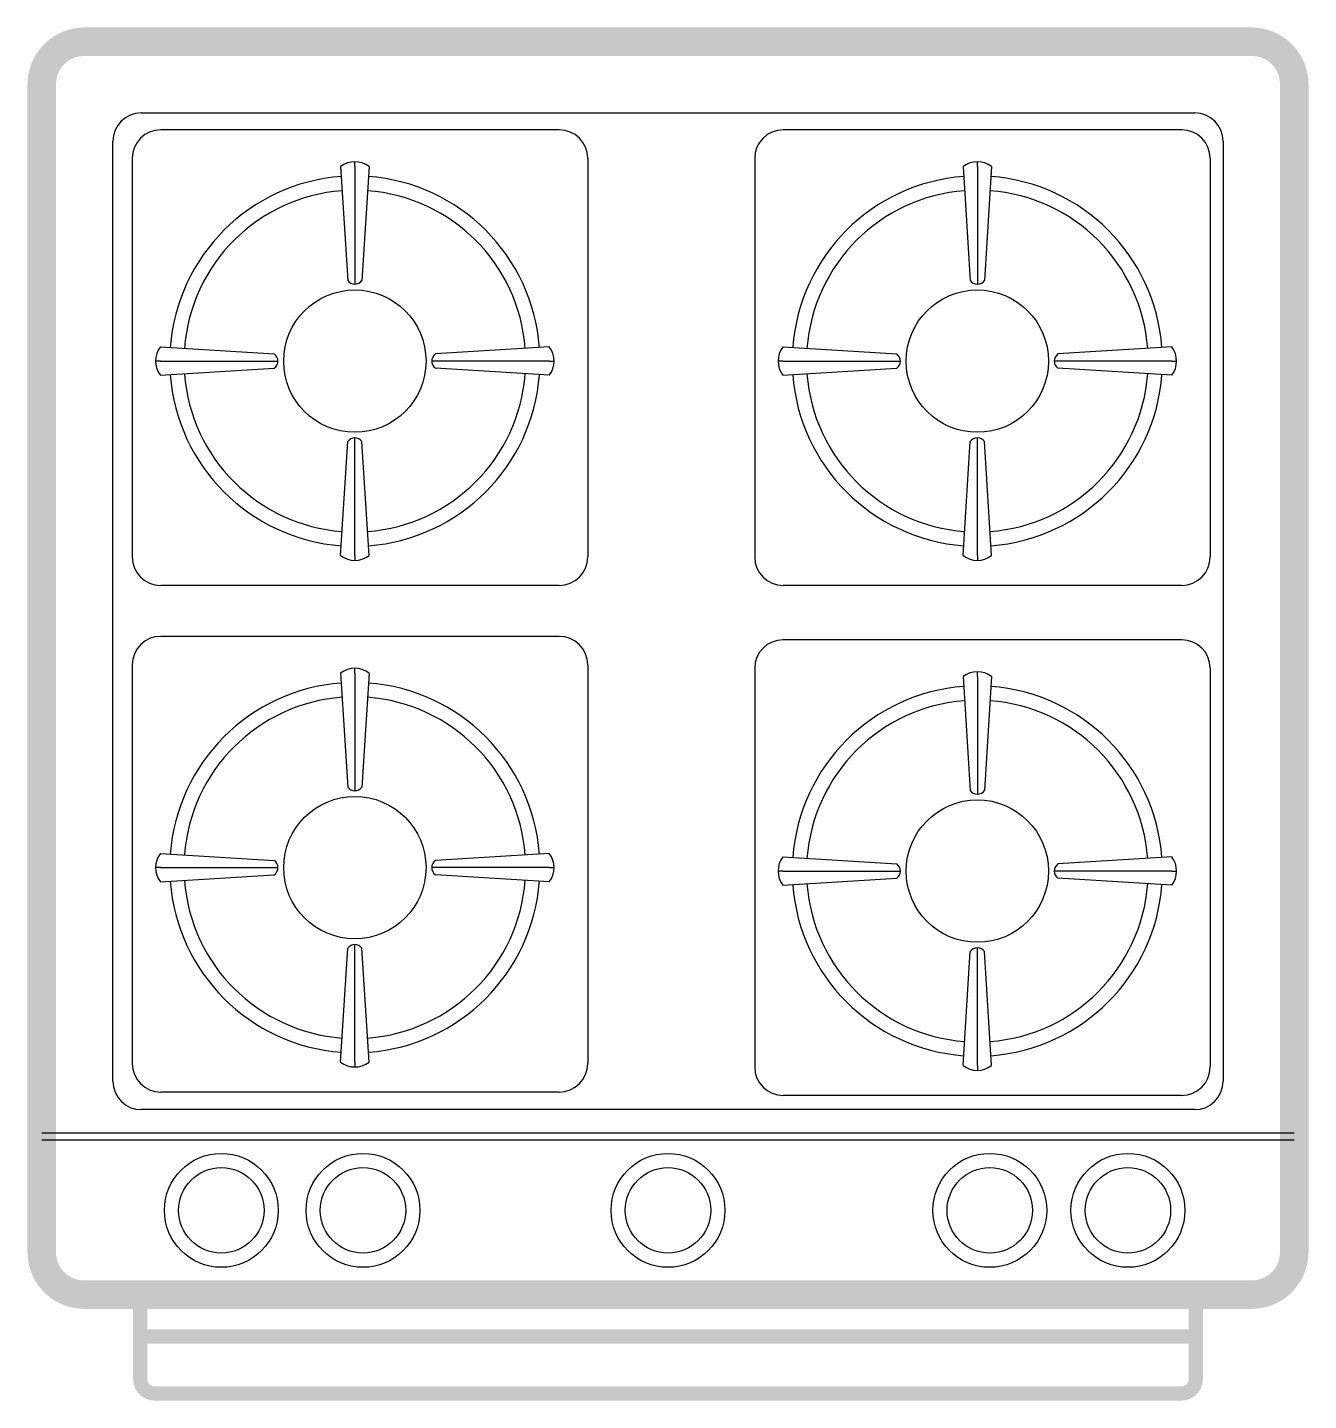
# Model space of a CAD drawing. Extents: x 540.3 to 562.8, y 2254.6 to 2278.7.
import ezdxf

# ---------------------------------------------------------------- set-up
doc = ezdxf.new("R2010")
doc.units = 0
doc.header["$LTSCALE"] = 20
doc.layers.get('0').update_dxf_attribs({"linetype": 'CONTINUOUS'})

msp = doc.modelspace()

# ---------------------------------------------------------------- linework, layer by layer
at = {"color": 0}
for p, q in [((542.338, 2277.181), (560.838, 2277.181)), ((549.678, 2276.884), (542.678, 2276.884)), ((560.611, 2276.884), (553.611, 2276.884)), ((541.838, 2260.181), (541.838, 2276.681)), ((561.338, 2276.681), (561.338, 2260.181)), ((542.178, 2276.384), (542.178, 2269.384)), ((546.088, 2276.238), (546.088, 2276.323)), ((550.178, 2276.384), (550.178, 2269.384)), ((553.111, 2276.384), (553.111, 2269.384)), ((557.021, 2276.238), (557.021, 2276.323)), ((561.111, 2276.384), (561.111, 2269.384)), ((545.838, 2276.238), (545.963, 2274.238)), ((546.088, 2276.238), (546.088, 2274.173)), ((546.338, 2276.238), (546.213, 2274.238)), ((556.771, 2276.238), (556.896, 2274.238)), ((557.021, 2276.238), (557.021, 2274.173)), ((557.271, 2276.238), (557.146, 2274.238)), ((542.673, 2273.073), (544.673, 2272.948)), ((549.503, 2273.073), (547.503, 2272.948)), ((553.606, 2273.073), (555.606, 2272.948)), ((560.436, 2273.073), (558.436, 2272.948)), ((542.673, 2272.823), (542.588, 2272.823)), ((542.673, 2272.823), (544.739, 2272.823)), ((542.673, 2272.573), (544.673, 2272.698)), ((549.503, 2272.823), (547.438, 2272.823)), ((549.503, 2272.573), (547.503, 2272.698)), ((549.503, 2272.823), (549.588, 2272.823)), ((553.606, 2272.823), (553.521, 2272.823)), ((553.606, 2272.823), (555.672, 2272.823)), ((553.606, 2272.573), (555.606, 2272.698)), ((560.436, 2272.823), (558.371, 2272.823)), ((560.436, 2272.573), (558.436, 2272.698)), ((560.436, 2272.823), (560.521, 2272.823)), ((546.088, 2269.409), (546.088, 2271.474)), ((557.021, 2269.409), (557.021, 2271.474)), ((545.838, 2269.409), (545.963, 2271.409)), ((546.338, 2269.409), (546.213, 2271.409)), ((556.771, 2269.409), (556.896, 2271.409)), ((557.271, 2269.409), (557.146, 2271.409)), ((546.088, 2269.409), (546.088, 2269.323)), ((557.021, 2269.409), (557.021, 2269.323)), ((549.678, 2268.884), (542.678, 2268.884)), ((560.611, 2268.884), (553.611, 2268.884)), ((549.678, 2267.99), (542.678, 2267.99)), ((560.611, 2267.93), (553.611, 2267.93)), ((542.178, 2267.49), (542.178, 2260.49)), ((546.088, 2267.344), (546.088, 2267.429)), ((550.178, 2267.49), (550.178, 2260.49)), ((553.111, 2267.43), (553.111, 2260.43)), ((557.021, 2267.284), (557.021, 2267.369)), ((561.111, 2267.43), (561.111, 2260.43)), ((545.838, 2267.344), (545.963, 2265.344)), ((546.088, 2267.344), (546.088, 2265.279)), ((546.338, 2267.344), (546.213, 2265.344)), ((556.771, 2267.284), (556.896, 2265.284)), ((557.021, 2267.284), (557.021, 2265.219)), ((557.271, 2267.284), (557.146, 2265.284)), ((542.673, 2264.179), (544.673, 2264.054)), ((549.503, 2264.179), (547.503, 2264.054)), ((553.606, 2264.119), (555.606, 2263.994)), ((560.436, 2264.119), (558.436, 2263.994)), ((542.673, 2263.929), (542.588, 2263.929)), ((542.673, 2263.929), (544.739, 2263.929)), ((542.673, 2263.679), (544.673, 2263.804)), ((549.503, 2263.929), (547.438, 2263.929)), ((549.503, 2263.679), (547.503, 2263.804)), ((549.503, 2263.929), (549.588, 2263.929)), ((553.606, 2263.869), (553.521, 2263.869)), ((553.606, 2263.869), (555.672, 2263.869)), ((553.606, 2263.619), (555.606, 2263.744)), ((560.436, 2263.869), (558.371, 2263.869)), ((560.436, 2263.619), (558.436, 2263.744)), ((560.436, 2263.869), (560.521, 2263.869)), ((546.088, 2260.514), (546.088, 2262.58)), ((545.838, 2260.514), (545.963, 2262.514)), ((546.338, 2260.514), (546.213, 2262.514)), ((556.771, 2260.455), (556.896, 2262.455)), ((557.021, 2260.455), (557.021, 2262.52)), ((557.271, 2260.455), (557.146, 2262.455)), ((546.088, 2260.514), (546.088, 2260.429)), ((557.021, 2260.455), (557.021, 2260.369)), ((549.678, 2259.99), (542.678, 2259.99)), ((560.611, 2259.93), (553.611, 2259.93)), ((560.838, 2259.681), (542.338, 2259.681)), ((540.588, 2259.274), (562.588, 2259.274)), ((540.588, 2259.149), (562.588, 2259.149))]:
    msp.add_line(p, q, dxfattribs=at)
at = {"color": 0, "const_width": 0.5}
msp.add_lwpolyline([(562.588, 2277.681), (562.588, 2257.181, -0.414214), (561.838, 2256.431), (541.338, 2256.431, -0.414214), (540.588, 2257.181), (540.588, 2277.681, -0.414214), (541.338, 2278.431), (561.838, 2278.431, -0.414214)], format="xyb", close=True, dxfattribs=at)
at = {"color": 0, "const_width": 0.25}
for points in [[(542.319, 2256.431), (542.319, 2254.948)], [(560.857, 2254.948), (560.857, 2256.431)], [(542.319, 2255.698), (560.857, 2255.698)], [(542.569, 2254.698), (560.607, 2254.698)]]:
    msp.add_lwpolyline(points, dxfattribs=at)
for points in [[(542.319, 2254.948, 0.414214), (542.569, 2254.698, 0.414214)], [(560.607, 2254.698, 0.414214), (560.857, 2254.948, 0.414214)]]:
    msp.add_lwpolyline(points, format="xyb", dxfattribs=at)
at = {"color": 0}
for centre, radius in [((546.088, 2272.823), 1.25), ((557.021, 2272.823), 1.25), ((546.088, 2263.929), 1.25), ((557.021, 2263.869), 1.25), ((543.743, 2257.912), 1), ((546.231, 2257.912), 1), ((551.588, 2257.912), 1), ((557.24, 2257.912), 1), ((559.666, 2257.912), 1), ((543.743, 2257.912), 0.75), ((546.231, 2257.912), 0.75), ((551.588, 2257.912), 0.75), ((557.24, 2257.912), 0.75), ((559.666, 2257.912), 0.75)]:
    msp.add_circle(centre, radius, dxfattribs=at)
for centre, radius, start, end in [((542.338, 2276.681), 0.5, 90, 180), ((560.838, 2276.681), 0.5, 0, 90), ((542.678, 2276.384), 0.5, 90, 180), ((549.678, 2276.384), 0.5, 0, 90), ((553.611, 2276.384), 0.5, 90, 180), ((560.611, 2276.384), 0.5, 0, 90), ((546.088, 2275.914), 0.409, 52.346, 127.654), ((557.021, 2275.914), 0.409, 52.346, 127.654), ((546.088, 2272.823), 3.25, 94.2199, 175.7801), ((546.088, 2272.823), 3.25, 4.2199, 85.7801), ((557.021, 2272.823), 3.25, 94.2199, 175.7801), ((557.021, 2272.823), 3.25, 4.2199, 85.7801), ((546.088, 2272.823), 3, 94.2736, 175.7264), ((546.088, 2272.823), 3, 4.2736, 85.7264), ((557.021, 2272.823), 3, 94.2736, 175.7264), ((557.021, 2272.823), 3, 4.2736, 85.7264), ((546.088, 2274.325), 0.152, 214.85, 325.15), ((557.021, 2274.325), 0.152, 214.85, 325.15), ((542.997, 2272.823), 0.409, 142.346, 217.654), ((544.586, 2272.823), 0.152, 304.85, 55.15), ((547.59, 2272.823), 0.152, 124.85, 235.15), ((549.179, 2272.823), 0.409, 322.346, 37.654), ((553.93, 2272.823), 0.409, 142.346, 217.654), ((555.519, 2272.823), 0.152, 304.85, 55.15), ((558.523, 2272.823), 0.152, 124.85, 235.15), ((560.112, 2272.823), 0.409, 322.346, 37.654), ((546.088, 2272.823), 3.25, 184.2199, 265.7801), ((546.088, 2272.823), 3, 184.2736, 265.7264), ((546.088, 2272.823), 3, 274.2736, 355.7264), ((546.088, 2272.823), 3.25, 274.2199, 355.7801), ((557.021, 2272.823), 3.25, 184.2199, 265.7801), ((557.021, 2272.823), 3, 184.2736, 265.7264), ((557.021, 2272.823), 3, 274.2736, 355.7264), ((557.021, 2272.823), 3.25, 274.2199, 355.7801), ((546.088, 2271.322), 0.152, 34.85, 145.15), ((557.021, 2271.322), 0.152, 34.85, 145.15), ((542.678, 2269.384), 0.5, 180, 270), ((546.088, 2269.733), 0.409, 232.346, 307.654), ((549.678, 2269.384), 0.5, 270, 0), ((553.611, 2269.384), 0.5, 180, 270), ((557.021, 2269.733), 0.409, 232.346, 307.654), ((560.611, 2269.384), 0.5, 270, 0), ((542.678, 2267.49), 0.5, 90, 180), ((549.678, 2267.49), 0.5, 0, 90), ((553.611, 2267.43), 0.5, 90, 180), ((560.611, 2267.43), 0.5, 0, 90), ((546.088, 2267.02), 0.409, 52.346, 127.654), ((557.021, 2266.96), 0.409, 52.346, 127.654), ((546.088, 2263.929), 3.25, 94.2199, 175.7801), ((546.088, 2263.929), 3.25, 4.2199, 85.7801), ((557.021, 2263.869), 3.25, 94.2199, 175.7801), ((557.021, 2263.869), 3.25, 4.2199, 85.7801), ((546.088, 2263.929), 3, 94.2736, 175.7264), ((546.088, 2263.929), 3, 4.2736, 85.7264), ((557.021, 2263.869), 3, 94.2736, 175.7264), ((557.021, 2263.869), 3, 4.2736, 85.7264), ((546.088, 2265.431), 0.152, 214.85, 325.15), ((557.021, 2265.371), 0.152, 214.85, 325.15), ((542.997, 2263.929), 0.409, 142.346, 217.654), ((544.586, 2263.929), 0.152, 304.85, 55.15), ((547.59, 2263.929), 0.152, 124.85, 235.15), ((549.179, 2263.929), 0.409, 322.346, 37.654), ((553.93, 2263.869), 0.409, 142.346, 217.654), ((555.519, 2263.869), 0.152, 304.85, 55.15), ((558.523, 2263.869), 0.152, 124.85, 235.15), ((560.112, 2263.869), 0.409, 322.346, 37.654), ((546.088, 2263.929), 3.25, 184.2199, 265.7801), ((546.088, 2263.929), 3, 184.2736, 265.7264), ((546.088, 2263.929), 3, 274.2736, 355.7264), ((546.088, 2263.929), 3.25, 274.2199, 355.7801), ((557.021, 2263.869), 3.25, 184.2199, 265.7801), ((557.021, 2263.869), 3, 184.2736, 265.7264), ((557.021, 2263.869), 3, 274.2736, 355.7264), ((557.021, 2263.869), 3.25, 274.2199, 355.7801), ((546.088, 2262.427), 0.152, 34.85, 145.15), ((557.021, 2262.368), 0.152, 34.85, 145.15), ((542.678, 2260.49), 0.5, 180, 270), ((546.088, 2260.838), 0.409, 232.346, 307.654), ((549.678, 2260.49), 0.5, 270, 0), ((553.611, 2260.43), 0.5, 180, 270), ((557.021, 2260.779), 0.409, 232.346, 307.654), ((560.611, 2260.43), 0.5, 270, 0), ((542.338, 2260.181), 0.5, 180, 270), ((560.838, 2260.181), 0.5, 270, 0)]:
    msp.add_arc(centre, radius, start, end, dxfattribs=at)

doc.saveas('drawing.dxf')
